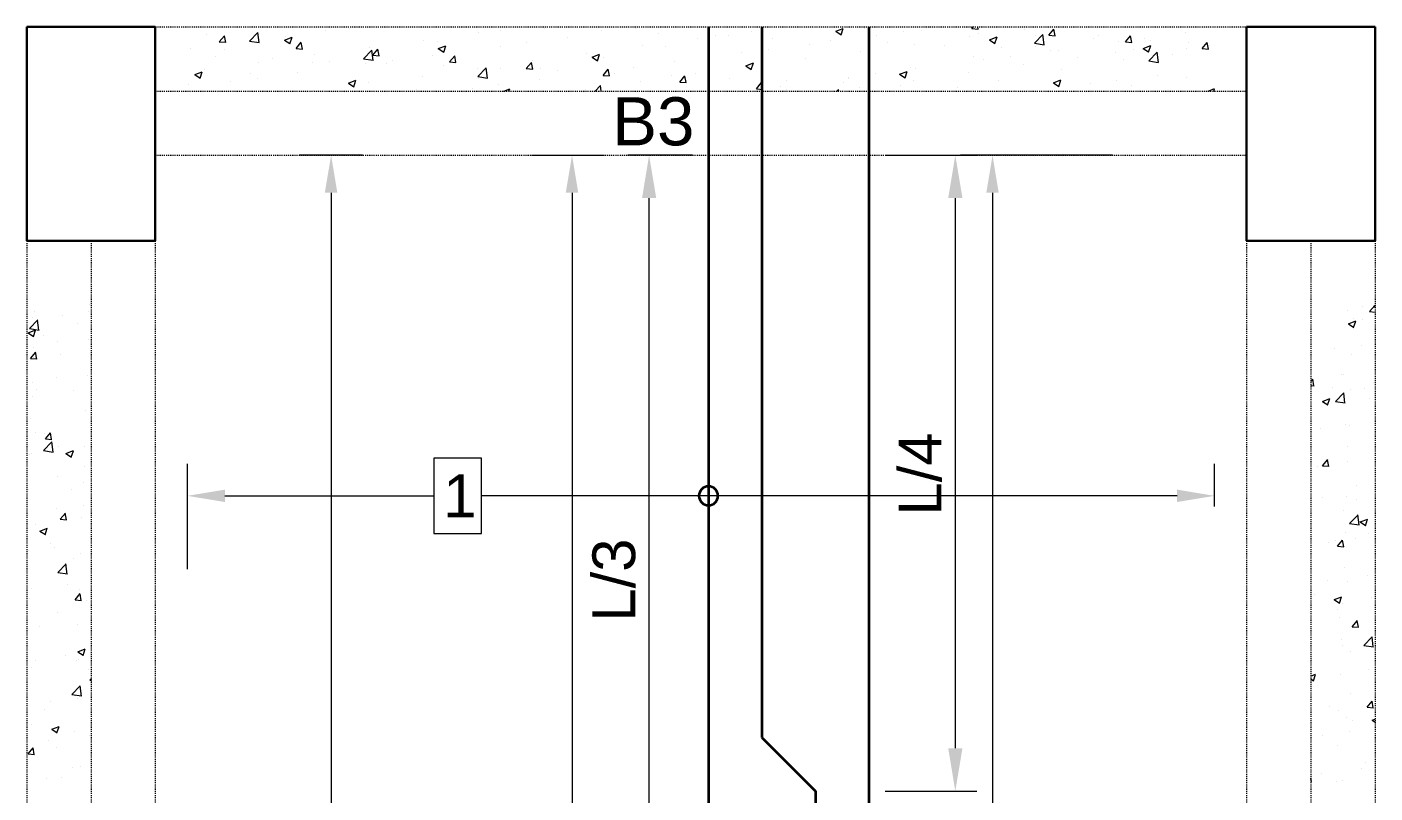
# Model space of a CAD drawing. Extents: x 52891 to 66536, y -48165 to -44533.
# Drawn here: x 65331.4 to 65457.4, y -44828.3 to -44756.7 of the extents above; entities that cross this region are included whole.
import ezdxf

# ---------------------------------------------------------------- set-up
doc = ezdxf.new("R2010")
doc.units = 0
doc.header["$MEASUREMENT"] = 0
doc.linetypes.add('DASHED2', pattern=[9.525, 6.35, -3.175])
doc.linetypes.add('HDR', pattern=[0.36, 0.1, -0.075, 0.11, -0.075])
for name, color, linetype, lineweight in [('beam', 20, 'DASHED2', 13), ('COLUMN', 1, 'Continuous', 40), ('DIM', 8, 'Continuous', 13), ('HA', 250, 'Continuous', 15), ('ROD', 1, 'Continuous', 35), ('TEXT 01', 7, 'Continuous', 13), ('WIN', 4, 'Continuous', 13)]:
    doc.layers.add(name, color=color, linetype=linetype, lineweight=lineweight)
doc.layers.add('PEN2', color=1, linetype='Continuous')
doc.styles.add('1-8', font='arial.ttf')
doc.styles.add('Arial', font='arial.ttf')
doc.styles.add('DEA', font='arial.ttf')

# ---------------------------------------------------------------- blocks, each defined once
blk = doc.blocks.new('fgfg')
at = {"layer": 'COLUMN', "lineweight": 30}
for p, q in [((506108.63, -55076.11), (506088.63, -55076.11)), ((506088.63, -55076.11), (506088.63, -55088.11)), ((506108.63, -55088.11), (506108.63, -55076.11)), ((506088.63, -55088.11), (506108.63, -55088.11))]:
    blk.add_line(p, q, dxfattribs=at)

msp = doc.modelspace()

# ---------------------------------------------------------------- linework, layer by layer
at = {"layer": 'beam', "linetype": 'HDR', "lineweight": 20, "ltscale": 0.1}
for p, q in [((65343.37, -44756.67, -0.49), (65445.37, -44756.67, -0.49)), ((65343.37, -44768.67, -0.49), (65445.37, -44768.67, -0.49)), ((65331.37, -44776.67, -0.49), (65331.37, -45003.4, -0.49)), ((65343.37, -44776.67, -0.49), (65343.37, -44999.4, -0.49)), ((65445.37, -44776.67, -0.49), (65445.37, -44999.4, -0.49)), ((65457.37, -44776.67, -0.49), (65457.37, -45003.4, -0.49))]:
    msp.add_line(p, q, dxfattribs=at)
at = {"layer": 'DIM', "color": 253, "linetype": 'Continuous', "lineweight": 9}
for p, q in [((65362.73, -44768.67, -2.44), (65356.8, -44768.67, -2.44)), ((65378.54, -44768.67, -2.44), (65385.32, -44768.67, -2.44)), ((65432.84, -44768.67, -2.44), (65418.62, -44768.67, -2.44)), ((65359.8, -44772.17, -2.44), (65359.8, -44846.26, -2.44)), ((65382.32, -44772.17, -2.44), (65382.32, -44865.19, -2.44)), ((65421.62, -44772.17, -2.44), (65421.62, -44918.14, -2.44)), ((65346.37, -44807.36, -2.44), (65346.37, -44797.5, -2.44)), ((65373.86, -44796.99, -2.44), (65369.39, -44796.99, -2.44)), ((65369.39, -44796.99, -2.44), (65369.39, -44804.01, -2.44)), ((65373.86, -44804.01, -2.44), (65373.86, -44796.99, -2.44)), ((65442.37, -44801.51, -2.44), (65442.37, -44797.5, -2.44)), ((65349.87, -44800.5, -2.44), (65369.39, -44800.5, -2.44)), ((65438.87, -44800.5, -2.44), (65373.86, -44800.5, -2.44)), ((65369.39, -44804.01, -2.44), (65373.86, -44804.01, -2.44))]:
    msp.add_line(p, q, dxfattribs=at)
at = {"layer": 'DIM', "color": 252, "lineweight": 9}
for p, q in [((65393.57, -44768.67, -2.44), (65387.52, -44768.67, -2.44)), ((65411.57, -44768.67, -2.44), (65420.14, -44768.67, -2.44)), ((65389.52, -44843.91, -2.44), (65389.52, -44772.67, -2.44)), ((65418.14, -44772.67, -2.44), (65418.14, -44824.1, -2.44)), ((65411.57, -44828.1, -2.44), (65420.14, -44828.1, -2.44))]:
    msp.add_line(p, q, dxfattribs=at)
at = {"layer": 'DIM', "color": 253, "linetype": 'Continuous'}
for points in [[(65359.21, -44772.17, -2.44), (65360.38, -44772.17, -2.44), (65359.8, -44768.67, -2.44)], [(65381.73, -44772.17, -2.44), (65382.9, -44772.17, -2.44), (65382.32, -44768.67, -2.44)], [(65421.04, -44772.17, -2.44), (65422.2, -44772.17, -2.44), (65421.62, -44768.67, -2.44)], [(65349.87, -44799.92, -2.44), (65349.87, -44801.08, -2.44), (65346.37, -44800.5, -2.44)], [(65438.87, -44799.92, -2.44), (65438.87, -44801.08, -2.44), (65442.37, -44800.5, -2.44)]]:
    msp.add_solid(points, dxfattribs=at)
at = {"layer": 'DIM', "color": 252}
for points in [[(65388.86, -44772.67, -2.44), (65390.19, -44772.67, -2.44), (65389.52, -44768.67, -2.44)], [(65417.48, -44772.67, -2.44), (65418.81, -44772.67, -2.44), (65418.14, -44768.67, -2.44)], [(65417.48, -44824.1, -2.44), (65418.81, -44824.1, -2.44), (65418.14, -44828.1, -2.44)]]:
    msp.add_solid(points, dxfattribs=at)
at = {"layer": 'HA', "ltscale": 0.1}
for p, q in [((65348.11, -44757.35, -0.49), (65348.11, -44757.35, -0.49)), ((65349.35, -44758.06, -0.49), (65349.84, -44757.49, -0.49)), ((65349.95, -44758.12, -0.49), (65349.84, -44757.49, -0.49)), ((65352.17, -44758, -0.49), (65352.95, -44757.19, -0.49)), ((65353.06, -44758.14, -0.49), (65352.95, -44757.19, -0.49)), ((65353.16, -44756.71, -0.49), (65353.16, -44756.71, -0.49)), ((65355.45, -44757.9, -0.49), (65356.15, -44757.63, -0.49)), ((65355.52, -44757.52, -0.49), (65355.52, -44757.52, -0.49)), ((65355.95, -44758.24, -0.49), (65356.15, -44757.63, -0.49)), ((65359.31, -44757.02, -0.49), (65359.31, -44757.02, -0.49)), ((65361.53, -44756.82, -0.49), (65361.53, -44756.82, -0.49)), ((65373.61, -44757.2, -0.49), (65373.61, -44757.2, -0.49)), ((65375.59, -44757.02, -0.49), (65375.59, -44757.02, -0.49)), ((65379.75, -44756.81, -0.49), (65379.75, -44756.81, -0.49)), ((65381.89, -44757.64, -0.49), (65381.89, -44757.64, -0.49)), ((65385.09, -44757.04, -0.49), (65385.09, -44757.04, -0.49)), ((65388.21, -44756.81, -0.49), (65388.21, -44756.81, -0.49)), ((65390.42, -44757.26, -0.49), (65390.42, -44757.26, -0.49)), ((65395.76, -44757.49, -0.49), (65395.76, -44757.49, -0.49)), ((65396.9, -44757.51, -0.49), (65396.9, -44757.51, -0.49)), ((65399.06, -44757.09, -0.49), (65399.06, -44757.09, -0.49)), ((65401.1, -44757.71, -0.49), (65401.1, -44757.71, -0.49)), ((65406.97, -44757.08, -0.49), (65407.67, -44756.81, -0.49)), ((65406.97, -44757.08, -0.49), (65407.47, -44757.41, -0.49)), ((65407.47, -44757.42, -0.49), (65407.67, -44756.81, -0.49)), ((65409.67, -44756.82, -0.49), (65409.67, -44756.82, -0.49)), ((65410.79, -44757.44, -0.49), (65410.79, -44757.44, -0.49)), ((65413.29, -44757.11, -0.49), (65413.29, -44757.11, -0.49)), ((65415.01, -44757.05, -0.49), (65415.01, -44757.05, -0.49)), ((65415.77, -44756.68, -0.49), (65415.77, -44756.67, -0.49)), ((65419.51, -44757.57, -0.49), (65419.51, -44757.57, -0.49)), ((65419.69, -44756.81, -0.49), (65419.81, -44756.67, -0.49)), ((65419.69, -44756.81, -0.49), (65420.29, -44756.87, -0.49)), ((65420.29, -44756.87, -0.49), (65420.25, -44756.67, -0.49)), ((65420.35, -44757.27, -0.49), (65420.35, -44757.27, -0.49)), ((65421.34, -44757.88, -0.49), (65422.04, -44757.61, -0.49)), ((65421.84, -44758.22, -0.49), (65422.04, -44757.61, -0.49)), ((65424.64, -44756.87, -0.49), (65424.64, -44756.87, -0.49)), ((65425.55, -44758.19, -0.49), (65426.33, -44757.38, -0.49)), ((65425.68, -44757.5, -0.49), (65425.68, -44757.5, -0.49)), ((65426.44, -44758.33, -0.49), (65426.33, -44757.38, -0.49)), ((65426.87, -44757.44, -0.49), (65427.35, -44756.87, -0.49)), ((65426.87, -44757.44, -0.49), (65427.46, -44757.49, -0.49)), ((65427.46, -44757.5, -0.49), (65427.35, -44756.87, -0.49)), ((65431.48, -44757.47, -0.49), (65431.48, -44757.47, -0.49)), ((65434.04, -44758.07, -0.49), (65434.52, -44757.49, -0.49)), ((65434.64, -44758.13, -0.49), (65434.52, -44757.5, -0.49)), ((65439.66, -44757.23, -0.49), (65439.66, -44757.23, -0.49)), ((65346.7, -44758.68, -0.49), (65346.7, -44758.68, -0.49)), ((65349.35, -44758.06, -0.49), (65349.95, -44758.11, -0.49)), ((65349.86, -44758.82, -0.49), (65349.86, -44758.82, -0.49)), ((65352.17, -44758, -0.49), (65353.06, -44758.14, -0.49)), ((65353.02, -44757.85, -0.49), (65353.02, -44757.85, -0.49)), ((65355.45, -44757.9, -0.49), (65355.95, -44758.23, -0.49)), ((65355.7, -44757.82, -0.49), (65355.7, -44757.82, -0.49)), ((65356.53, -44758.69, -0.49), (65357.01, -44758.11, -0.49)), ((65356.53, -44758.69, -0.49), (65357.12, -44758.74, -0.49)), ((65357.13, -44758.74, -0.49), (65357.01, -44758.12, -0.49)), ((65362.84, -44759.65, -0.49), (65363.62, -44758.84, -0.49)), ((65363.37, -44758.59, -0.49), (65363.37, -44758.59, -0.49)), ((65363.73, -44759.8, -0.49), (65363.62, -44758.85, -0.49)), ((65363.7, -44759.32, -0.49), (65364.18, -44758.74, -0.49)), ((65364.3, -44759.37, -0.49), (65364.18, -44758.75, -0.49)), ((65368.42, -44757.94, -0.49), (65368.42, -44757.94, -0.49)), ((65369.76, -44758.02, -0.49), (65369.76, -44758.02, -0.49)), ((65369.82, -44758.7, -0.49), (65370.52, -44758.43, -0.49)), ((65369.82, -44758.7, -0.49), (65370.32, -44759.04, -0.49)), ((65370.32, -44759.04, -0.49), (65370.53, -44758.44, -0.49)), ((65375.6, -44758.47, -0.49), (65375.6, -44758.47, -0.49)), ((65378.1, -44758.14, -0.49), (65378.1, -44758.14, -0.49)), ((65388.87, -44758.43, -0.49), (65388.87, -44758.43, -0.49)), ((65391.07, -44758.51, -0.49), (65391.07, -44758.51, -0.49)), ((65394.01, -44757.73, -0.49), (65394.01, -44757.73, -0.49)), ((65400.68, -44758.77, -0.49), (65400.68, -44758.77, -0.49)), ((65404.47, -44758.27, -0.49), (65404.47, -44758.27, -0.49)), ((65406.44, -44757.94, -0.49), (65406.44, -44757.94, -0.49)), ((65409.26, -44758.96, -0.49), (65409.26, -44758.96, -0.49)), ((65411.78, -44758.16, -0.49), (65411.78, -44758.16, -0.49)), ((65414.31, -44758.32, -0.49), (65414.31, -44758.32, -0.49)), ((65417.12, -44758.39, -0.49), (65417.12, -44758.39, -0.49)), ((65421.34, -44757.88, -0.49), (65421.84, -44758.21, -0.49)), ((65422.45, -44758.61, -0.49), (65422.45, -44758.61, -0.49)), ((65425.55, -44758.19, -0.49), (65426.44, -44758.33, -0.49)), ((65425.65, -44758.47, -0.49), (65425.65, -44758.47, -0.49)), ((65427.05, -44758.89, -0.49), (65427.05, -44758.89, -0.49)), ((65427.79, -44758.84, -0.49), (65427.79, -44758.84, -0.49)), ((65431.02, -44757.72, -0.49), (65431.02, -44757.72, -0.49)), ((65433.37, -44758.06, -0.49), (65433.37, -44758.06, -0.49)), ((65434.04, -44758.07, -0.49), (65434.64, -44758.12, -0.49)), ((65434.77, -44758.81, -0.49), (65434.77, -44758.81, -0.49)), ((65435.71, -44758.68, -0.49), (65436.41, -44758.41, -0.49)), ((65435.71, -44758.68, -0.49), (65436.21, -44759.01, -0.49)), ((65435.87, -44757.73, -0.49), (65435.87, -44757.73, -0.49)), ((65436.21, -44759.02, -0.49), (65436.41, -44758.41, -0.49)), ((65436.36, -44757.95, -0.49), (65436.36, -44757.95, -0.49)), ((65439.71, -44758.67, -0.49), (65439.71, -44758.67, -0.49)), ((65439.9, -44758.1, -0.49), (65439.9, -44758.1, -0.49)), ((65441.21, -44758.7, -0.49), (65441.69, -44758.12, -0.49)), ((65441.21, -44758.7, -0.49), (65441.81, -44758.75, -0.49)), ((65441.81, -44758.75, -0.49), (65441.69, -44758.13, -0.49)), ((65441.7, -44758.17, -0.49), (65441.7, -44758.17, -0.49)), ((65348.96, -44759.42, -0.49), (65348.96, -44759.42, -0.49)), ((65353.04, -44760.04, -0.49), (65353.04, -44760.04, -0.49)), ((65354.3, -44759.65, -0.49), (65354.3, -44759.65, -0.49)), ((65358.09, -44760.02, -0.49), (65358.09, -44760.02, -0.49)), ((65358.23, -44759.29, -0.49), (65358.23, -44759.29, -0.49)), ((65359.64, -44759.87, -0.49), (65359.64, -44759.87, -0.49)), ((65362.84, -44759.65, -0.49), (65363.73, -44759.79, -0.49)), ((65362.99, -44760.13, -0.49), (65362.99, -44760.13, -0.49)), ((65363.7, -44759.32, -0.49), (65364.3, -44759.37, -0.49)), ((65363.92, -44759.02, -0.49), (65363.92, -44759.02, -0.49)), ((65364.97, -44760.1, -0.49), (65364.97, -44760.1, -0.49)), ((65365.5, -44759.8, -0.49), (65365.5, -44759.8, -0.49)), ((65369.28, -44759.3, -0.49), (65369.28, -44759.3, -0.49)), ((65370.87, -44759.94, -0.49), (65371.35, -44759.37, -0.49)), ((65370.87, -44759.94, -0.49), (65371.47, -44760, -0.49)), ((65371.47, -44760, -0.49), (65371.35, -44759.37, -0.49)), ((65378.04, -44760.57, -0.49), (65378.53, -44760, -0.49)), ((65378.64, -44760.63, -0.49), (65378.53, -44760, -0.49)), ((65378.63, -44759.82, -0.49), (65378.63, -44759.82, -0.49)), ((65383.68, -44759.18, -0.49), (65383.68, -44759.18, -0.49)), ((65384.2, -44759.5, -0.49), (65384.9, -44759.23, -0.49)), ((65384.2, -44759.5, -0.49), (65384.69, -44759.84, -0.49)), ((65384.69, -44759.84, -0.49), (65384.9, -44759.24, -0.49)), ((65385.24, -44759.51, -0.49), (65385.24, -44759.51, -0.49)), ((65391.87, -44759.93, -0.49), (65391.87, -44759.93, -0.49)), ((65398.18, -44759.1, -0.49), (65398.18, -44759.1, -0.49)), ((65398.57, -44760.3, -0.49), (65399.27, -44760.03, -0.49)), ((65399.07, -44760.64, -0.49), (65399.27, -44760.04, -0.49)), ((65404.13, -44759.66, -0.49), (65404.13, -44759.66, -0.49)), ((65419.82, -44759.47, -0.49), (65419.82, -44759.47, -0.49)), ((65420.76, -44759.72, -0.49), (65420.76, -44759.72, -0.49)), ((65423.27, -44759.39, -0.49), (65423.27, -44759.39, -0.49)), ((65424.52, -44760.2, -0.49), (65424.52, -44760.2, -0.49)), ((65429.57, -44759.56, -0.49), (65429.57, -44759.56, -0.49)), ((65433.13, -44759.07, -0.49), (65433.13, -44759.07, -0.49)), ((65433.88, -44759.67, -0.49), (65433.88, -44759.67, -0.49)), ((65436.23, -44759.84, -0.49), (65437, -44759.03, -0.49)), ((65436.23, -44759.84, -0.49), (65437.11, -44759.98, -0.49)), ((65437.12, -44759.99, -0.49), (65437.01, -44759.04, -0.49)), ((65438.47, -44759.29, -0.49), (65438.47, -44759.29, -0.49)), ((65347.05, -44761.12, -0.49), (65347.75, -44760.86, -0.49)), ((65347.05, -44761.12, -0.49), (65347.55, -44761.46, -0.49)), ((65347.55, -44761.46, -0.49), (65347.75, -44760.86, -0.49)), ((65347.99, -44760.68, -0.49), (65347.99, -44760.68, -0.49)), ((65352.26, -44761.02, -0.49), (65352.26, -44761.02, -0.49)), ((65352.89, -44761.46, -0.49), (65352.89, -44761.46, -0.49)), ((65356.68, -44760.96, -0.49), (65356.68, -44760.96, -0.49)), ((65368.3, -44761.27, -0.49), (65368.3, -44761.27, -0.49)), ((65370.31, -44760.32, -0.49), (65370.31, -44760.32, -0.49)), ((65373.49, -44760.52, -0.49), (65373.49, -44760.52, -0.49)), ((65373.52, -44761.31, -0.49), (65374.3, -44760.5, -0.49)), ((65373.52, -44761.31, -0.49), (65374.41, -44761.45, -0.49)), ((65374.41, -44761.45, -0.49), (65374.3, -44760.5, -0.49)), ((65375.65, -44760.55, -0.49), (65375.65, -44760.55, -0.49)), ((65378.04, -44760.57, -0.49), (65378.64, -44760.62, -0.49)), ((65379.41, -44760.52, -0.49), (65379.41, -44760.52, -0.49)), ((65380.99, -44760.78, -0.49), (65380.99, -44760.78, -0.49)), ((65385.22, -44761.2, -0.49), (65385.7, -44760.62, -0.49)), ((65385.22, -44761.2, -0.49), (65385.81, -44761.25, -0.49)), ((65385.58, -44760.75, -0.49), (65385.58, -44760.75, -0.49)), ((65385.82, -44761.25, -0.49), (65385.7, -44760.63, -0.49)), ((65386.33, -44761, -0.49), (65386.33, -44761, -0.49)), ((65388.08, -44760.43, -0.49), (65388.08, -44760.43, -0.49)), ((65391.66, -44761.23, -0.49), (65391.66, -44761.23, -0.49)), ((65392.39, -44761.83, -0.49), (65392.87, -44761.25, -0.49)), ((65392.99, -44761.88, -0.49), (65392.87, -44761.26, -0.49)), ((65393.88, -44761.05, -0.49), (65393.88, -44761.05, -0.49)), ((65397, -44761.45, -0.49), (65397, -44761.45, -0.49)), ((65398.57, -44760.3, -0.49), (65399.06, -44760.64, -0.49)), ((65398.93, -44760.41, -0.49), (65398.93, -44760.41, -0.49)), ((65408.15, -44761.48, -0.49), (65408.15, -44761.48, -0.49)), ((65408.16, -44761.38, -0.49), (65408.16, -44761.38, -0.49)), ((65410.66, -44761.05, -0.49), (65410.66, -44761.05, -0.49)), ((65412.94, -44761.1, -0.49), (65413.64, -44760.83, -0.49)), ((65412.94, -44761.1, -0.49), (65413.44, -44761.44, -0.49)), ((65413.44, -44761.44, -0.49), (65413.64, -44760.84, -0.49)), ((65413.98, -44760.48, -0.49), (65413.98, -44760.48, -0.49)), ((65414.45, -44760.55, -0.49), (65414.45, -44760.55, -0.49)), ((65419.39, -44760.9, -0.49), (65419.39, -44760.9, -0.49)), ((65428.04, -44760.67, -0.49), (65428.04, -44760.67, -0.49)), ((65437.03, -44761.18, -0.49), (65437.03, -44761.18, -0.49)), ((65439.78, -44761.43, -0.49), (65439.78, -44761.43, -0.49)), ((65346.43, -44762.02, -0.49), (65346.43, -44762.02, -0.49)), ((65350.39, -44761.79, -0.49), (65350.39, -44761.79, -0.49)), ((65358.11, -44762.62, -0.49), (65358.11, -44762.62, -0.49)), ((65361.42, -44761.93, -0.49), (65362.12, -44761.66, -0.49)), ((65361.42, -44761.93, -0.49), (65361.92, -44762.26, -0.49)), ((65361.92, -44762.26, -0.49), (65362.12, -44761.66, -0.49)), ((65363.25, -44761.91, -0.49), (65363.25, -44761.91, -0.49)), ((65367.74, -44762.52, -0.49), (65367.74, -44762.52, -0.49)), ((65372.97, -44762.41, -0.49), (65372.97, -44762.41, -0.49)), ((65373.57, -44761.52, -0.49), (65373.57, -44761.52, -0.49)), ((65375.47, -44762.08, -0.49), (65375.47, -44762.08, -0.49)), ((65375.93, -44762.67, -0.49), (65376.49, -44762.46, -0.49)), ((65376.42, -44762.67, -0.49), (65376.49, -44762.46, -0.49)), ((65379.26, -44761.59, -0.49), (65379.26, -44761.59, -0.49)), ((65383.56, -44762.51, -0.49), (65383.56, -44762.51, -0.49)), ((65384.47, -44762.67, -0.49), (65384.97, -44762.15, -0.49)), ((65385.03, -44762.67, -0.49), (65384.97, -44762.16, -0.49)), ((65388.75, -44761.76, -0.49), (65388.75, -44761.76, -0.49)), ((65392.39, -44761.83, -0.49), (65392.99, -44761.88, -0.49)), ((65399.56, -44762.45, -0.49), (65400.04, -44761.88, -0.49)), ((65399.56, -44762.45, -0.49), (65400.16, -44762.51, -0.49)), ((65400.16, -44762.51, -0.49), (65400.05, -44761.88, -0.49)), ((65401.84, -44762.21, -0.49), (65401.84, -44762.21, -0.49)), ((65402.32, -44762.48, -0.49), (65402.32, -44762.48, -0.49)), ((65402.34, -44761.68, -0.49), (65402.34, -44761.68, -0.49)), ((65407.08, -44762.67, -0.49), (65407.22, -44762.51, -0.49)), ((65407.25, -44762.67, -0.49), (65407.22, -44762.51, -0.49)), ((65407.68, -44761.9, -0.49), (65407.68, -44761.9, -0.49)), ((65409.14, -44762.29, -0.49), (65409.14, -44762.29, -0.49)), ((65413.02, -44762.13, -0.49), (65413.02, -44762.13, -0.49)), ((65414.19, -44761.65, -0.49), (65414.19, -44761.65, -0.49)), ((65416.38, -44762.67, -0.49), (65416.38, -44762.67, -0.49)), ((65418.36, -44762.35, -0.49), (65418.36, -44762.35, -0.49)), ((65422.21, -44761.67, -0.49), (65422.21, -44761.67, -0.49)), ((65423.69, -44762.58, -0.49), (65423.69, -44762.58, -0.49)), ((65427.31, -44761.9, -0.49), (65428.01, -44761.63, -0.49)), ((65427.31, -44761.9, -0.49), (65427.81, -44762.24, -0.49)), ((65427.81, -44762.24, -0.49), (65428.01, -44761.64, -0.49)), ((65430.74, -44762, -0.49), (65430.74, -44762, -0.49)), ((65433.24, -44761.67, -0.49), (65433.24, -44761.67, -0.49)), ((65434.64, -44762.13, -0.49), (65434.64, -44762.13, -0.49)), ((65441.76, -44762.67, -0.49), (65442.37, -44762.44, -0.49)), ((65442.3, -44762.67, -0.49), (65442.37, -44762.47, -0.49)), ((65337.23, -44782.59, -0.49), (65337.23, -44782.59, -0.49)), ((65456.19, -44782.82, -0.49), (65456.19, -44782.82, -0.49)), ((65456.86, -44783.27, -0.49), (65457.35, -44782.7, -0.49)), ((65457.37, -44782.92, -0.49), (65457.33, -44782.71, -0.49)), ((65331.61, -44784.87, -0.49), (65332.39, -44784.06, -0.49)), ((65331.85, -44783.86, -0.49), (65331.85, -44783.86, -0.49)), ((65332.1, -44783.29, -0.49), (65332.1, -44783.29, -0.49)), ((65332.48, -44785.02, -0.49), (65332.37, -44784.07, -0.49)), ((65334.66, -44783.64, -0.49), (65334.66, -44783.64, -0.49)), ((65337.16, -44783.31, -0.49), (65337.16, -44783.31, -0.49)), ((65454.84, -44783.2, -0.49), (65454.84, -44783.2, -0.49)), ((65454.89, -44784.42, -0.49), (65455.59, -44784.15, -0.49)), ((65455.33, -44783.93, -0.49), (65455.33, -44783.93, -0.49)), ((65455.37, -44784.76, -0.49), (65455.57, -44784.16, -0.49)), ((65456.19, -44784.02, -0.49), (65456.19, -44784.02, -0.49)), ((65456.86, -44783.27, -0.49), (65457.37, -44783.32, -0.49)), ((65331.48, -44785.26, -0.49), (65332.19, -44784.99, -0.49)), ((65331.48, -44785.26, -0.49), (65331.98, -44785.6, -0.49)), ((65331.61, -44784.87, -0.49), (65332.5, -44785.01, -0.49)), ((65331.97, -44785.6, -0.49), (65332.17, -44785, -0.49)), ((65336.14, -44784.39, -0.49), (65336.14, -44784.39, -0.49)), ((65454.89, -44784.42, -0.49), (65455.39, -44784.75, -0.49)), ((65331.97, -44786.62, -0.49), (65331.97, -44786.62, -0.49)), ((65332.91, -44785.51, -0.49), (65332.91, -44785.51, -0.49)), ((65334.24, -44786.06, -0.49), (65334.24, -44786.06, -0.49)), ((65337.11, -44785.91, -0.49), (65337.11, -44785.91, -0.49)), ((65456.07, -44786.43, -0.49), (65456.07, -44786.43, -0.49)), ((65331.7, -44787.65, -0.49), (65332.19, -44787.07, -0.49)), ((65331.7, -44787.65, -0.49), (65332.3, -44787.7, -0.49)), ((65332.02, -44787.58, -0.49), (65332.02, -44787.58, -0.49)), ((65332.29, -44787.71, -0.49), (65332.17, -44787.08, -0.49)), ((65334.53, -44787.25, -0.49), (65334.53, -44787.25, -0.49)), ((65453.56, -44786.76, -0.49), (65453.56, -44786.76, -0.49)), ((65455.21, -44787.26, -0.49), (65455.21, -44787.26, -0.49)), ((65454.25, -44789.13, -0.49), (65454.25, -44789.13, -0.49)), ((65454.42, -44789.16, -0.49), (65454.42, -44789.16, -0.49)), ((65331.85, -44789.95, -0.49), (65331.85, -44789.95, -0.49)), ((65334.15, -44789.47, -0.49), (65334.15, -44789.47, -0.49)), ((65336.99, -44789.24, -0.49), (65336.99, -44789.24, -0.49)), ((65451.37, -44789.82, -0.49), (65451.56, -44789.59, -0.49)), ((65451.37, -44790.19, -0.49), (65451.68, -44790.22, -0.49)), ((65451.66, -44790.23, -0.49), (65451.55, -44789.6, -0.49)), ((65453.44, -44790.38, -0.49), (65453.44, -44790.38, -0.49)), ((65456.35, -44790.47, -0.49), (65456.35, -44790.47, -0.49)), ((65457.22, -44789.88, -0.49), (65457.22, -44789.88, -0.49)), ((65331.9, -44791.2, -0.49), (65331.9, -44791.2, -0.49)), ((65332.23, -44790.56, -0.49), (65332.23, -44790.56, -0.49)), ((65335.68, -44790.7, -0.49), (65335.68, -44790.7, -0.49)), ((65452.46, -44791.67, -0.49), (65453.16, -44791.4, -0.49)), ((65452.46, -44791.67, -0.49), (65452.95, -44792, -0.49)), ((65452.94, -44792.01, -0.49), (65453.14, -44791.41, -0.49)), ((65453.68, -44791.68, -0.49), (65454.46, -44790.87, -0.49)), ((65453.68, -44791.68, -0.49), (65454.57, -44791.82, -0.49)), ((65454.55, -44791.83, -0.49), (65454.44, -44790.88, -0.49)), ((65455.09, -44790.59, -0.49), (65455.09, -44790.59, -0.49)), ((65456.82, -44791.36, -0.49), (65456.82, -44791.36, -0.49)), ((65336.87, -44792.57, -0.49), (65336.87, -44792.57, -0.49)), ((65331.73, -44793.28, -0.49), (65331.73, -44793.28, -0.49)), ((65452.26, -44794.21, -0.49), (65452.26, -44794.21, -0.49)), ((65454.59, -44793.82, -0.49), (65454.59, -44793.82, -0.49)), ((65454.96, -44793.92, -0.49), (65454.96, -44793.92, -0.49)), ((65332.21, -44794.58, -0.49), (65332.21, -44794.58, -0.49)), ((65332.93, -44796.27, -0.49), (65333.71, -44795.46, -0.49)), ((65333.05, -44794.64, -0.49), (65333.05, -44794.64, -0.49)), ((65333.09, -44795.17, -0.49), (65333.57, -44794.6, -0.49)), ((65333.09, -44795.17, -0.49), (65333.69, -44795.22, -0.49)), ((65333.68, -44795.23, -0.49), (65333.56, -44794.61, -0.49)), ((65333.81, -44796.41, -0.49), (65333.7, -44795.46, -0.49)), ((65331.61, -44796.61, -0.49), (65331.61, -44796.61, -0.49)), ((65331.82, -44796.52, -0.49), (65331.82, -44796.52, -0.49)), ((65332.93, -44796.27, -0.49), (65333.82, -44796.41, -0.49)), ((65334.31, -44795.93, -0.49), (65334.31, -44795.93, -0.49)), ((65335.02, -44796.54, -0.49), (65335.72, -44796.27, -0.49)), ((65335.02, -44796.54, -0.49), (65335.52, -44796.87, -0.49)), ((65335.5, -44796.88, -0.49), (65335.71, -44796.28, -0.49)), ((65336.74, -44795.9, -0.49), (65336.74, -44795.9, -0.49)), ((65454.81, -44795.86, -0.49), (65454.81, -44795.86, -0.49)), ((65336.74, -44797.76, -0.49), (65336.74, -44797.76, -0.49)), ((65451.96, -44797.77, -0.49), (65451.96, -44797.77, -0.49)), ((65452.47, -44797.69, -0.49), (65452.95, -44797.11, -0.49)), ((65452.47, -44797.69, -0.49), (65453.06, -44797.74, -0.49)), ((65453.05, -44797.75, -0.49), (65452.93, -44797.12, -0.49)), ((65454.84, -44797.25, -0.49), (65454.84, -44797.25, -0.49)), ((65334.21, -44798.72, -0.49), (65334.21, -44798.72, -0.49)), ((65336.62, -44799.23, -0.49), (65336.62, -44799.23, -0.49)), ((65331.49, -44799.93, -0.49), (65331.49, -44799.93, -0.49)), ((65335.55, -44799.89, -0.49), (65335.55, -44799.89, -0.49)), ((65455.65, -44799.55, -0.49), (65455.65, -44799.55, -0.49)), ((65334.11, -44801.7, -0.49), (65334.11, -44801.7, -0.49)), ((65336.61, -44801.37, -0.49), (65336.61, -44801.37, -0.49)), ((65452.42, -44800.66, -0.49), (65452.42, -44800.66, -0.49)), ((65454.72, -44800.58, -0.49), (65454.72, -44800.58, -0.49)), ((65455.65, -44800.88, -0.49), (65455.65, -44800.88, -0.49)), ((65334.48, -44802.69, -0.49), (65334.96, -44802.12, -0.49)), ((65334.48, -44802.69, -0.49), (65335.08, -44802.75, -0.49)), ((65335.06, -44802.75, -0.49), (65334.95, -44802.13, -0.49)), ((65336.5, -44802.56, -0.49), (65336.5, -44802.56, -0.49)), ((65454.39, -44801.83, -0.49), (65454.39, -44801.83, -0.49)), ((65455, -44803.08, -0.49), (65455.78, -44802.27, -0.49)), ((65455.88, -44803.22, -0.49), (65455.77, -44802.27, -0.49)), ((65455.99, -44802.94, -0.49), (65456.69, -44802.68, -0.49)), ((65455.99, -44802.94, -0.49), (65456.49, -44803.28, -0.49)), ((65456.47, -44803.29, -0.49), (65456.68, -44802.69, -0.49)), ((65332.2, -44803.22, -0.49), (65332.2, -44803.22, -0.49)), ((65332.59, -44803.79, -0.49), (65333.29, -44803.52, -0.49)), ((65332.59, -44803.79, -0.49), (65333.09, -44804.12, -0.49)), ((65333.07, -44804.13, -0.49), (65333.27, -44803.53, -0.49)), ((65454.6, -44803.91, -0.49), (65454.6, -44803.91, -0.49)), ((65455, -44803.08, -0.49), (65455.89, -44803.22, -0.49)), ((65456.79, -44804.02, -0.49), (65456.79, -44804.02, -0.49)), ((65333.61, -44805, -0.49), (65333.61, -44805, -0.49)), ((65333.98, -44805.31, -0.49), (65333.98, -44805.31, -0.49)), ((65453.02, -44804.82, -0.49), (65453.02, -44804.82, -0.49)), ((65453.66, -44804.63, -0.49), (65453.66, -44804.63, -0.49)), ((65453.85, -44805.21, -0.49), (65454.34, -44804.64, -0.49)), ((65453.85, -44805.21, -0.49), (65454.45, -44805.26, -0.49)), ((65454.44, -44805.27, -0.49), (65454.32, -44804.65, -0.49)), ((65455.52, -44804.49, -0.49), (65455.52, -44804.49, -0.49)), ((65331.48, -44805.64, -0.49), (65331.48, -44805.64, -0.49)), ((65334.26, -44807.67, -0.49), (65335.04, -44806.85, -0.49)), ((65335.13, -44807.81, -0.49), (65335.02, -44806.86, -0.49)), ((65335.72, -44806.35, -0.49), (65335.72, -44806.35, -0.49)), ((65336.38, -44805.89, -0.49), (65336.38, -44805.89, -0.49)), ((65334.26, -44807.67, -0.49), (65335.15, -44807.8, -0.49)), ((65454.48, -44807.23, -0.49), (65454.48, -44807.23, -0.49)), ((65456.68, -44807.94, -0.49), (65456.68, -44807.94, -0.49)), ((65331.79, -44809.19, -0.49), (65331.79, -44809.19, -0.49)), ((65335.14, -44808.76, -0.49), (65335.14, -44808.76, -0.49)), ((65336.26, -44809.22, -0.49), (65336.26, -44809.22, -0.49)), ((65452.89, -44808.44, -0.49), (65452.89, -44808.44, -0.49)), ((65454.78, -44808.52, -0.49), (65454.78, -44808.52, -0.49)), ((65331.62, -44810.09, -0.49), (65331.62, -44810.09, -0.49)), ((65335.87, -44810.21, -0.49), (65336.35, -44809.64, -0.49)), ((65335.87, -44810.21, -0.49), (65336.46, -44810.27, -0.49)), ((65336.45, -44810.28, -0.49), (65336.34, -44809.65, -0.49)), ((65336.96, -44810.31, -0.49), (65336.96, -44810.31, -0.49)), ((65451.71, -44809.74, -0.49), (65451.71, -44809.74, -0.49)), ((65453.56, -44810.2, -0.49), (65454.26, -44809.93, -0.49)), ((65453.56, -44810.2, -0.49), (65454.06, -44810.53, -0.49)), ((65454.04, -44810.54, -0.49), (65454.24, -44809.94, -0.49)), ((65454.36, -44810.56, -0.49), (65454.36, -44810.56, -0.49)), ((65457.05, -44809.97, -0.49), (65457.05, -44809.97, -0.49)), ((65334.18, -44811.38, -0.49), (65334.18, -44811.38, -0.49)), ((65453.82, -44811.08, -0.49), (65453.82, -44811.08, -0.49)), ((65454.05, -44811.88, -0.49), (65454.05, -44811.88, -0.49)), ((65332.51, -44812.7, -0.49), (65332.51, -44812.7, -0.49)), ((65336.14, -44812.55, -0.49), (65336.14, -44812.55, -0.49)), ((65455.24, -44812.73, -0.49), (65455.72, -44812.16, -0.49)), ((65455.24, -44812.73, -0.49), (65455.84, -44812.79, -0.49)), ((65455.82, -44812.79, -0.49), (65455.71, -44812.17, -0.49)), ((65454.23, -44813.89, -0.49), (65454.23, -44813.89, -0.49)), ((65456.33, -44814.48, -0.49), (65457.11, -44813.67, -0.49)), ((65457.2, -44814.62, -0.49), (65457.09, -44813.67, -0.49)), ((65335.01, -44815.42, -0.49), (65335.01, -44815.42, -0.49)), ((65336.12, -44815.07, -0.49), (65336.82, -44814.8, -0.49)), ((65336.12, -44815.07, -0.49), (65336.62, -44815.4, -0.49)), ((65336.61, -44815.41, -0.49), (65336.81, -44814.81, -0.49)), ((65454.36, -44814.49, -0.49), (65454.36, -44814.49, -0.49)), ((65455.06, -44815.05, -0.49), (65455.06, -44815.05, -0.49)), ((65456.33, -44814.48, -0.49), (65457.22, -44814.61, -0.49)), ((65331.78, -44816.54, -0.49), (65331.78, -44816.54, -0.49)), ((65332.17, -44815.88, -0.49), (65332.17, -44815.88, -0.49)), ((65336.01, -44815.87, -0.49), (65336.01, -44815.87, -0.49)), ((65336.19, -44815.82, -0.49), (65336.19, -44815.82, -0.49)), ((65337.12, -44816.76, -0.49), (65337.12, -44816.76, -0.49)), ((65451.42, -44815.83, -0.49), (65451.42, -44815.83, -0.49)), ((65456.76, -44816.69, -0.49), (65456.76, -44816.69, -0.49)), ((65337.25, -44817.74, -0.49), (65337.37, -44817.6, -0.49)), ((65337.25, -44817.74, -0.49), (65337.37, -44817.75, -0.49)), ((65451.37, -44817.35, -0.49), (65451.82, -44817.18, -0.49)), ((65451.37, -44817.61, -0.49), (65451.62, -44817.78, -0.49)), ((65451.61, -44817.79, -0.49), (65451.81, -44817.19, -0.49)), ((65454.11, -44817.22, -0.49), (65454.11, -44817.22, -0.49)), ((65335.58, -44819.06, -0.49), (65336.36, -44818.25, -0.49)), ((65335.58, -44819.06, -0.49), (65336.47, -44819.2, -0.49)), ((65335.89, -44819.2, -0.49), (65335.89, -44819.2, -0.49)), ((65336.06, -44819.43, -0.49), (65336.06, -44819.43, -0.49)), ((65336.46, -44819.21, -0.49), (65336.35, -44818.26, -0.49)), ((65455.1, -44818.94, -0.49), (65455.1, -44818.94, -0.49)), ((65333.02, -44820.5, -0.49), (65333.02, -44820.5, -0.49)), ((65333.56, -44819.76, -0.49), (65333.56, -44819.76, -0.49)), ((65453.11, -44820.16, -0.49), (65453.11, -44820.16, -0.49)), ((65453.99, -44820.55, -0.49), (65453.99, -44820.55, -0.49)), ((65456.63, -44820.26, -0.49), (65457.11, -44819.68, -0.49)), ((65456.63, -44820.26, -0.49), (65457.23, -44820.31, -0.49)), ((65457.21, -44820.32, -0.49), (65457.1, -44819.69, -0.49)), ((65331.76, -44821.85, -0.49), (65331.76, -44821.85, -0.49)), ((65454.75, -44821.19, -0.49), (65454.75, -44821.19, -0.49)), ((65455.22, -44821.5, -0.49), (65455.22, -44821.5, -0.49)), ((65457.09, -44821.47, -0.49), (65457.37, -44821.37, -0.49)), ((65457.09, -44821.47, -0.49), (65457.37, -44821.66, -0.49)), ((65333.69, -44822.32, -0.49), (65334.39, -44822.05, -0.49)), ((65333.69, -44822.32, -0.49), (65334.19, -44822.65, -0.49)), ((65334.17, -44822.66, -0.49), (65334.38, -44822.06, -0.49)), ((65335.77, -44822.53, -0.49), (65335.77, -44822.53, -0.49)), ((65337.22, -44822.88, -0.49), (65337.22, -44822.88, -0.49)), ((65452.47, -44822.88, -0.49), (65452.47, -44822.88, -0.49)), ((65454.97, -44822.55, -0.49), (65454.97, -44822.55, -0.49)), ((65331.47, -44824.63, -0.49), (65331.95, -44824.06, -0.49)), ((65332.05, -44824.69, -0.49), (65331.94, -44824.07, -0.49)), ((65333.43, -44823.37, -0.49), (65333.43, -44823.37, -0.49)), ((65334.15, -44824.04, -0.49), (65334.15, -44824.04, -0.49)), ((65453.87, -44823.88, -0.49), (65453.87, -44823.88, -0.49)), ((65331.47, -44824.63, -0.49), (65332.07, -44824.68, -0.49)), ((65456.46, -44825.47, -0.49), (65456.46, -44825.47, -0.49)), ((65333.18, -44826.96, -0.49), (65333.18, -44826.96, -0.49)), ((65334.59, -44826.82, -0.49), (65334.59, -44826.82, -0.49)), ((65335.65, -44825.86, -0.49), (65335.65, -44825.86, -0.49)), ((65336.41, -44825.84, -0.49), (65336.41, -44825.84, -0.49)), ((65451.43, -44827.21, -0.49), (65451.37, -44826.91, -0.49)), ((65452.34, -44826.5, -0.49), (65452.34, -44826.5, -0.49)), ((65456.13, -44826, -0.49), (65456.13, -44826, -0.49)), ((65451.37, -44827.2, -0.49), (65451.44, -44827.2, -0.49)), ((65453.75, -44827.21, -0.49), (65453.75, -44827.21, -0.49)), ((65454.34, -44827.15, -0.49), (65454.34, -44827.15, -0.49))]:
    msp.add_line(p, q, dxfattribs=at)
at = {"layer": 'ROD', "ltscale": 2}
for p, q in [((65395.07, -44756.67, -1.84), (65395.07, -44847.91, -0.49)), ((65400.07, -44756.67, -1.65), (65400.07, -44823.1, -0.49)), ((65410.07, -44756.67, -2.44), (65410.07, -45018.4, -2.44)), ((65400.07, -44823.1, -0.49), (65405.07, -44828.1, -0.49)), ((65405.07, -44828.1, -0.49), (65405.07, -44946.97, -0.49))]:
    msp.add_line(p, q, dxfattribs=at)
at = {"layer": 'ROD', "color": 4, "ltscale": 0.5}
for start, end in [(0, 180), (180, 0)]:
    msp.add_arc((65395.07, -44800.5, -2.44), 0.887, start, end, dxfattribs=at)
at = {"layer": 'WIN', "linetype": 'HDR', "lineweight": 20, "ltscale": 0.1}
for p, q in [((65343.37, -44762.67, -0.49), (65445.37, -44762.67, -0.49)), ((65337.37, -44776.67, -0.49), (65337.37, -44998.4, -0.49)), ((65451.37, -44776.67, -0.49), (65451.37, -44998.4, -0.49))]:
    msp.add_line(p, q, dxfattribs=at)

# ---------------------------------------------------------------- block references
at = {"layer": 'PEN2', "rotation": 90}
for p in [(10255.26, -550865.3, -0.49), (10369.26, -550865.3, -0.49)]:
    msp.add_blockref('fgfg', p, dxfattribs=at)

# ---------------------------------------------------------------- texts
at = {"layer": 'DIM', "style": 'Arial'}
for s, p in [('L/4', (65416.84, -44802.34, -2.44)), ('L/3', (65388.22, -44812.26, -2.44))]:
    msp.add_text(s, height=4, rotation=90, dxfattribs=at).set_placement(p)
at = {"layer": 'DIM', "color": 32, "style": 'DEA'}
msp.add_text('1', height=4, dxfattribs=at).set_placement((65370.28, -44802.5, -2.44))
at = {"layer": 'TEXT 01', "color": 90, "style": '1-8'}
msp.add_text('B3', height=4.5, dxfattribs=at).set_placement((65386.07, -44767.74, -0.49))

doc.saveas('drawing.dxf')
